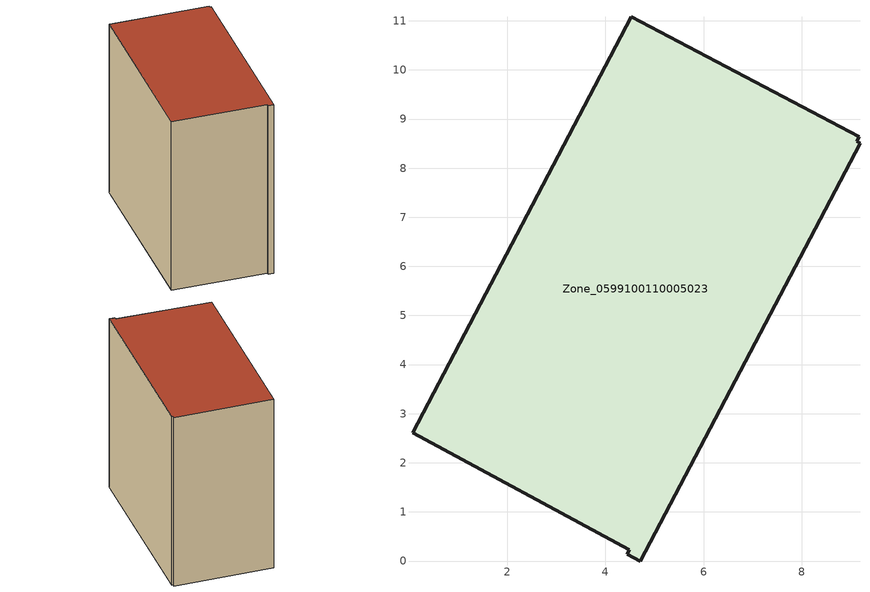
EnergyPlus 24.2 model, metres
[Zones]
Zone_0599100110005023
 floor ground (C_G): 4.71,0 4.44,0.14 4.49,0.23 0.07,2.62 4.52,11.08 9.17,8.64 9.12,8.54 9.19,8.51 z0
 wall outside (C_F): 9.12,8.54 9.17,8.64 4.52,11.08 0.07,2.62 4.49,0.23 4.44,0.14 4.71,0 9.19,8.51 9.12,8.54 z0:9.89
 roof outside (C_R): 0.07,2.62 4.49,0.23 4.44,0.14 4.71,0 9.19,8.51 9.12,8.54 9.17,8.64 4.52,11.08 z9.89
[BUILDING]
Pand.0599100110005023: North Axis=0; Terrain=City; Loads Convergence Tolerance Value=0.04; Temperature Convergence Tolerance Value=0.4; Solar Distribution=FullExterior; Maximum Number of Warmup Days=25; Minimum Number of Warmup Days=1
[Site:Location]
Rotterdam.The.Hague.AP_ZH_NLD Design_Conditions: Latitude=51.96; Longitude=4.45; Time Zone=1; Elevation=-4.5
[SITE:GROUNDTEMPERATURE:BUILDINGSURFACE]
18, 18, 18, 18, 18, 18, 18, 18, 18, 18, 18, 18
[MATERIAL] Thermal Absorptance=0.9; Solar Absorptance=0.7; Visible Absorptance=0.7
Name | Roughness | Thickness | Conductivity | Density | Specific Heat
G.TC.2015-2018 | MediumSmooth | 0.15 | 0.0428571 | 540 | 1210
F.TC.2015-2018 | Rough | 0.3 | 0.0666667 | 1920 | 840
R.TC.2015-2018 | MediumRough | 0.2 | 0.0333333 | 1500 | 1000
[CONSTRUCTION]
C_G: G.TC.2015-2018
C_F: F.TC.2015-2018
C_R: R.TC.2015-2018
[ZONE]
Zone_0599100110005023: Type=1; Multiplier=1; Ceiling Height=Autocalculate; Volume=Autocalculate; Floor Area=autocalculate; Part of Total Floor Area=Yes
[ZONEINFILTRATION:DESIGNFLOWRATE]
Infil_Zone_0599100110005023: Zone or ZoneList or Space or SpaceList=Zone_0599100110005023; Schedule=AlwaysOn; Design Flow Rate Calculation Method=Flow/Area; Flow Rate per Floor Area=0.0015; Constant Term Coefficient=1; Temperature Term Coefficient=0; Velocity Term Coefficient=0; Velocity Squared Term Coefficient=0
[HVACTEMPLATE:ZONE:IDEALLOADSAIRSYSTEM]
Zone_0599100110005023: Maximum Heating Supply Air Temperature=50; Minimum Cooling Supply Air Temperature=13; Maximum Heating Supply Air Humidity Ratio=0.0156; Minimum Cooling Supply Air Humidity Ratio=0.0077; Heating Limit=NoLimit; Cooling Limit=NoLimit; Dehumidification Control Type=ConstantSensibleHeatRatio; Cooling Sensible Heat Ratio=0.7; Dehumidification Setpoint=60; Humidification Control Type=None; Humidification Setpoint=30; Outdoor Air Method=None; Outdoor Air Flow Rate per Person=0.00944; Outdoor Air Flow Rate per Zone Floor Area=0; Outdoor Air Flow Rate per Zone=0; Demand Controlled Ventilation Type=None; Outdoor Air Economizer Type=NoEconomizer; Heat Recovery Type=None; Sensible Heat Recovery Effectiveness=0.7; Latent Heat Recovery Effectiveness=0.65
[ZONECONTROL:THERMOSTAT]
ThermostatControl_Zone_0599100110005023: Zone or ZoneList=Zone_0599100110005023; Control Type Schedule=DualSetpointControlType; Control 1=Thermostat_Zone_0599100110005023; Temperature Difference Between Cutout And Setpoint=0
[THERMOSTATSETPOINT:DUALSETPOINT]
Thermostat_Zone_0599100110005023: Heating Setpoint Temperature Schedule=HeatingSetpoint_Zone_0599100110005023; Cooling Setpoint Temperature Schedule=CoolingSetpoint_Zone_0599100110005023
[SCHEDULE:COMPACT]
HeatingSetpoint_Zone_0599100110005023: Through: 12/31, For: AllDays, Until: 24:00, 21
CoolingSetpoint_Zone_0599100110005023: Through: 12/31, For: AllDays, Until: 24:00, 24
DualSetpointControlType: Through: 12/31, For: AllDays, Until: 24:00, 4
AlwaysOn: Through: 12/31, For: AllDays, Until: 24:00, 1
